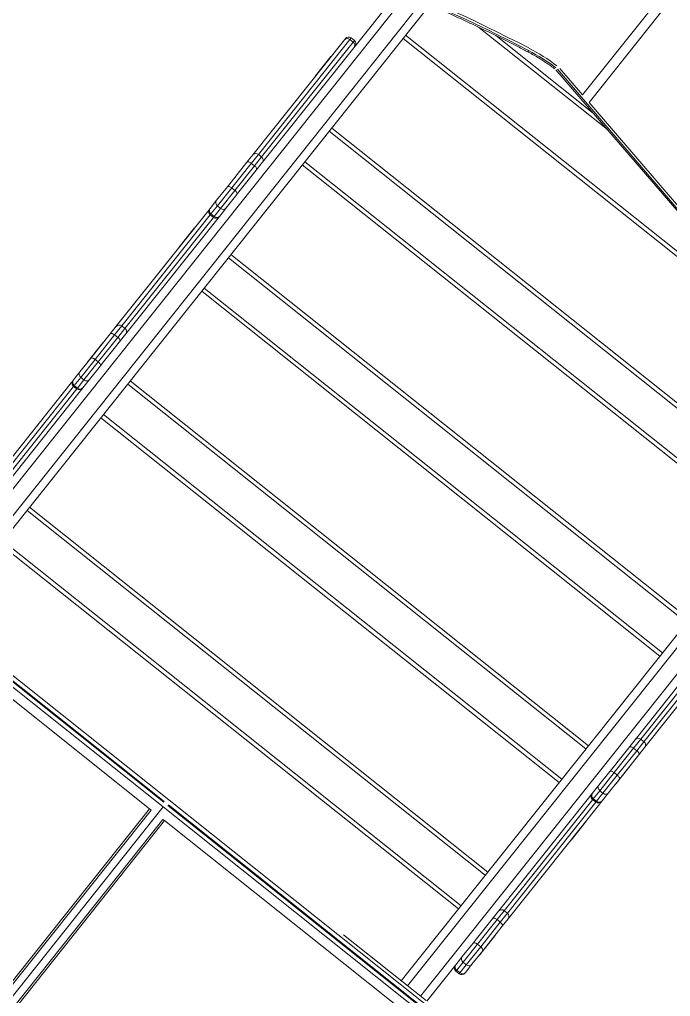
# Model space of a CAD drawing. Header units: millimetres. Extents: x -229914 to 856942, y -268655 to 87212.
# Drawn here: x -134595 to -133799, y 20386 to 21580 of the extents above; entities that cross this region are included whole.
import ezdxf

# ---------------------------------------------------------------- set-up
doc = ezdxf.new("R2010")
doc.units = ezdxf.units.MM

# ---------------------------------------------------------------- blocks, each defined once
blk = doc.blocks.new('Т912NEW')
at = {"color": 7, "linetype": 'Continuous', "lineweight": 15}
for p, q in [((4169.3, 2545.5), (4169.3, 2790.4)), ((4181.3, 2543.3), (4181.3, 2790.4)), ((4124.7, 2549.2), (4351, 2506.2)), ((4125.7, 2550.9), (4351.9, 2507.9)), ((4127.4, 2553.5), (4169.3, 2545.5)), ((4181.3, 2543.3), (4353.6, 2510.5)), ((4219.5, 2531.2), (4018.8, 2531.2)), ((3914.7, 2191.1), (3914.7, 2514.1)), ((3954.7, 2516.4), (3954.7, 1560.2)), ((4670.7, 1560.2), (4670.7, 2508.7)), ((3954.7, 2467.8), (4670.7, 2467.8)), ((3899.7, 2416.8), (3899.7, 2418.8)), ((3899.7, 2237.2), (3899.7, 2416.8)), ((3909.7, 2423.8), (3904.7, 2423.8)), ((3904.7, 2421.4), (3904.7, 2241.8)), ((3909.7, 2421.4), (3904.7, 2421.4)), ((3909.7, 2241.8), (3909.7, 2421.4)), ((3899.7, 2390.6), (3899.5, 2390.6)), ((3899.5, 2390.6), (3899.5, 2360.2)), ((3899.5, 2360.2), (3899.7, 2360.2)), ((4670.7, 2317.8), (3954.7, 2317.8)), ((3954.7, 2270.2), (4670.7, 2270.2)), ((3899.7, 2225.6), (3899.7, 2237.2)), ((3904.7, 2241.8), (3904.7, 2227.8)), ((3909.7, 2241.8), (3904.7, 2241.8)), ((3909.7, 2227.8), (3909.7, 2241.8)), ((3899.7, 2187.2), (3899.7, 2225.6)), ((3904.7, 2227.8), (3904.7, 2189.5)), ((3909.7, 2227.8), (3904.7, 2227.8)), ((3909.7, 2189.5), (3909.7, 2227.8)), ((3899.7, 2166.1), (3899.7, 2187.2)), ((3904.7, 2189.5), (3904.7, 2161.3)), ((3909.7, 2189.5), (3904.7, 2189.5)), ((3909.7, 2161.3), (3909.7, 2189.5)), ((3914.7, 2191.1), (3914.7, 2187.2)), ((3914.7, 2187.2), (3914.7, 2166.1)), ((3899.7, 2153.5), (3899.7, 2166.1)), ((3914.7, 2166.1), (3914.7, 2160.7)), ((3899.7, 2152.4), (3899.7, 2153.5)), ((3899.8, 2151.5), (3899.7, 2150.7)), ((3899.7, 2148.7), (3899.7, 2150.7)), ((3909.7, 2161.3), (3904.7, 2161.3)), ((3904.7, 2161.3), (3904.7, 2148.7)), ((3909.7, 2148.7), (3909.7, 2161.3)), ((3914.7, 1923), (3914.7, 2160.7)), ((3914.7, 2150.7), (3914.7, 2151.5)), ((4710.7, 2160.7), (4710.7, 1923)), ((3899.7, 1969.1), (3899.7, 2148.7)), ((3909.7, 2148.7), (3904.7, 2148.7)), ((3904.7, 2147.4), (3909.7, 2147.4)), ((4725.7, 2148.7), (4725.7, 1969.1)), ((3899.5, 2122.5), (3899.5, 2092.1)), ((3899.7, 2122.4), (3899.5, 2122.4)), ((4670.7, 2120.2), (3954.7, 2120.2)), ((3899.5, 2092.1), (3899.7, 2092.1)), ((3954.7, 2072.7), (4670.7, 2072.7)), ((3904.7, 1973.7), (3904.7, 1959.7)), ((3909.7, 1973.7), (3904.7, 1973.7)), ((3909.7, 1959.7), (3909.7, 1973.7)), ((4715.7, 1973.7), (4715.7, 1959.7)), ((4720.7, 1973.7), (4715.7, 1973.7)), ((4720.7, 1959.7), (4720.7, 1973.7)), ((3899.7, 1957.4), (3899.7, 1969.1)), ((3904.7, 1959.7), (3904.7, 1921.4)), ((3909.7, 1959.7), (3904.7, 1959.7)), ((3909.7, 1921.4), (3909.7, 1959.7)), ((4715.7, 1959.7), (4715.7, 1921.4)), ((4720.7, 1959.7), (4715.7, 1959.7)), ((4720.7, 1921.4), (4720.7, 1959.7)), ((4725.7, 1969.1), (4725.7, 1957.4)), ((3899.7, 1919.1), (3899.7, 1957.4)), ((4725.7, 1957.4), (4725.7, 1919.1)), ((3899.5, 1942.9), (3899.5, 1912.5)), ((3899.7, 1942.8), (3899.5, 1942.8)), ((4725.9, 1942.8), (4725.7, 1942.8)), ((4725.9, 1912.5), (4725.9, 1942.9)), ((3899.5, 1912.5), (3899.7, 1912.5)), ((3899.7, 1898), (3899.7, 1919.1)), ((3904.7, 1921.4), (3904.7, 1893.2)), ((3909.7, 1921.4), (3904.7, 1921.4)), ((3909.7, 1893.2), (3909.7, 1921.4)), ((3914.7, 1923), (3914.7, 1919.1)), ((3914.7, 1919.1), (3914.7, 1898)), ((4670.7, 1922.7), (3954.7, 1922.7)), ((4710.7, 1919.1), (4710.7, 1923)), ((4710.7, 1898), (4710.7, 1919.1)), ((4715.7, 1921.4), (4715.7, 1893.2)), ((4720.7, 1921.4), (4715.7, 1921.4)), ((4720.7, 1893.2), (4720.7, 1921.4)), ((4725.7, 1919.1), (4725.7, 1898)), ((4725.7, 1912.5), (4725.9, 1912.5)), ((3899.7, 1885.4), (3899.7, 1898)), ((3909.7, 1893.2), (3904.7, 1893.2)), ((3904.7, 1893.2), (3904.7, 1880.6)), ((3909.7, 1880.6), (3909.7, 1893.2)), ((3914.7, 1898), (3914.7, 1892.6)), ((3914.7, 1654.9), (3914.7, 1892.6)), ((4710.7, 1892.6), (4710.7, 1898)), ((4710.7, 1892.6), (4710.7, 1654.9)), ((4720.7, 1893.2), (4715.7, 1893.2)), ((4715.7, 1893.2), (4715.7, 1880.6)), ((4720.7, 1880.6), (4720.7, 1893.2)), ((4725.7, 1898), (4725.7, 1885.4)), ((3899.7, 1884.3), (3899.7, 1885.4)), ((3899.8, 1883.4), (3899.7, 1882.6)), ((3899.7, 1880.6), (3899.7, 1882.6)), ((3899.7, 1701), (3899.7, 1880.6)), ((3909.7, 1880.6), (3904.7, 1880.6)), ((3904.7, 1879.3), (3909.7, 1879.3)), ((3914.7, 1882.6), (3914.7, 1883.4)), ((4710.8, 1883.4), (4710.7, 1882.6)), ((4720.7, 1880.6), (4715.7, 1880.6)), ((4715.7, 1879.3), (4720.7, 1879.3)), ((4725.7, 1885.4), (4725.7, 1884.3)), ((4725.7, 1882.6), (4725.7, 1883.4)), ((4725.7, 1882.6), (4725.7, 1880.6)), ((4725.7, 1880.6), (4725.7, 1701)), ((3954.7, 1875.1), (4670.7, 1875.1)), ((4725.9, 1854.3), (4725.7, 1854.3)), ((4725.9, 1824), (4725.9, 1854.3)), ((4725.7, 1824), (4725.9, 1824)), ((4670.7, 1725.1), (3954.7, 1725.1)), ((4715.7, 1705.6), (4715.7, 1691.6)), ((4720.7, 1705.6), (4715.7, 1705.6)), ((4720.7, 1691.6), (4720.7, 1705.6)), ((4725.7, 1701), (4725.7, 1689.3)), ((4715.7, 1691.6), (4715.7, 1653.3)), ((4720.7, 1691.6), (4715.7, 1691.6)), ((4720.7, 1653.3), (4720.7, 1691.6)), ((4725.7, 1689.3), (4725.7, 1651)), ((3954.7, 1677.5), (4670.7, 1677.5)), ((4725.9, 1674.7), (4725.7, 1674.7)), ((4725.9, 1644.4), (4725.9, 1674.7)), ((4710.7, 1651), (4710.7, 1654.9)), ((4710.7, 1629.8), (4710.7, 1651)), ((4715.7, 1653.3), (4715.7, 1625.1)), ((4720.7, 1653.3), (4715.7, 1653.3)), ((4720.7, 1625.1), (4720.7, 1653.3)), ((4725.7, 1651), (4725.7, 1629.8)), ((4725.7, 1644.4), (4725.9, 1644.4)), ((4710.7, 1624.4), (4710.7, 1629.8)), ((4710.7, 1624.4), (4710.7, 1560.2)), ((4720.7, 1625.1), (4715.7, 1625.1)), ((4715.7, 1625.1), (4715.7, 1612.5)), ((4720.7, 1612.5), (4720.7, 1625.1)), ((4725.7, 1629.8), (4725.7, 1617.2)), ((4720.7, 1612.5), (4715.7, 1612.5)), ((4725.7, 1617.2), (4725.7, 1616.1)), ((4715.7, 1611.1), (4720.7, 1611.1)), ((3806, 1556.2), (4310.7, 1556.2)), ((4310.7, 1556.2), (4814.9, 1556.2)), ((4580.6, 1560.2), (4709.4, 1560.2)), ((4307.5, 1551.2), (3802.7, 1551.2)), ((3802.7, 1550.2), (4307.5, 1550.2)), ((4310.7, 1545.2), (3817.2, 1545.2)), ((4310.7, 545.2), (4310.7, 1545.2)), ((4814.7, 1545.2), (4310.7, 1545.2)), ((4818.1, 1551.2), (4314, 1551.2)), ((4314, 1550.2), (4818.1, 1550.2)), ((4299, 1533.2), (3810.7, 1533.2)), ((4299, 557.2), (4299, 1533.2)), ((4301.6, 1533.2), (4299, 1533.2)), ((4301.6, 557.2), (4301.6, 1533.2)), ((4319.9, 1533.2), (4319.9, 557.2)), ((4319.9, 1533.2), (4322.5, 1533.2)), ((4322.5, 1533.2), (4322.5, 557.2)), ((4814, 1533.2), (4322.5, 1533.2))]:
    blk.add_line(p, q, dxfattribs=at)
at = {"color": 8, "linetype": 'Continuous', "lineweight": 15}
for p, q in [((4041.2, 2536.2), (4193.2, 2536.2)), ((3924.7, 2513.8), (3924.7, 1560.2)), ((3944.7, 1560.2), (3944.7, 2515)), ((4680.7, 2509.6), (4680.7, 1560.2)), ((4700.7, 1560.2), (4700.7, 2511.4)), ((4670.7, 2462.8), (3954.7, 2462.8)), ((3904.7, 2423.8), (3904.7, 2421.4)), ((3909.7, 2421.4), (3909.7, 2423.8)), ((3954.7, 2322.8), (4670.7, 2322.8)), ((4670.7, 2265.2), (3954.7, 2265.2)), ((3904.7, 2148.7), (3904.7, 2147.4)), ((3904.7, 2147.4), (3904.7, 1973.7)), ((3909.7, 2147.4), (3909.7, 2148.7)), ((3909.7, 1973.7), (3909.7, 2147.4)), ((4715.7, 2147.4), (4715.7, 1973.7)), ((4720.7, 1973.7), (4720.7, 2147.4)), ((3954.7, 2125.2), (4670.7, 2125.2)), ((4670.7, 2067.7), (3954.7, 2067.7)), ((3954.7, 1927.7), (4670.7, 1927.7)), ((3904.7, 1880.6), (3904.7, 1879.3)), ((3904.7, 1879.3), (3904.7, 1705.6)), ((3909.7, 1879.3), (3909.7, 1880.6)), ((3909.7, 1705.6), (3909.7, 1879.3)), ((4715.7, 1880.6), (4715.7, 1879.3)), ((4715.7, 1879.3), (4715.7, 1705.6)), ((4720.7, 1879.3), (4720.7, 1880.6)), ((4720.7, 1705.6), (4720.7, 1879.3)), ((4670.7, 1870.1), (3954.7, 1870.1)), ((3954.7, 1730.1), (4670.7, 1730.1)), ((4670.7, 1672.5), (3954.7, 1672.5)), ((4715.7, 1612.5), (4715.7, 1611.1)), ((4720.7, 1611.1), (4720.7, 1612.5))]:
    blk.add_line(p, q, dxfattribs=at)
at = {"color": 7, "linetype": 'Continuous', "lineweight": 15, "flags": 128}
for points in [[(4082.2, 2549.5), (4068.2, 2546.7), (4054.2, 2543.8), (4040.3, 2540.9), (4026.4, 2537.8), (4012.5, 2534.7), (3998.6, 2531.4), (3984.8, 2528.1), (3971.1, 2524.6)], [(3973.3, 2522.1), (3987, 2525.5), (4000.7, 2528.9), (4014.5, 2532.1), (4028.3, 2535.3), (4042.2, 2538.3), (4056.1, 2541.2), (4070, 2544.1), (4083.9, 2546.8)], [(3899.7, 2225.6), (3899.8, 2226), (3900.1, 2226.4), (3900.6, 2226.8), (3901.2, 2227.2), (3902, 2227.4), (3902.8, 2227.7), (3903.8, 2227.8), (3904.7, 2227.8)], [(3909.7, 2227.8), (3910.7, 2227.8), (3911.7, 2227.7), (3912.5, 2227.4), (3913.3, 2227.2), (3913.9, 2226.8), (3914.4, 2226.4), (3914.7, 2226), (3914.7, 2225.6)], [(3899.7, 2187.2), (3899.8, 2187.7), (3900.1, 2188.1), (3900.6, 2188.5), (3901.2, 2188.8), (3902, 2189.1), (3902.8, 2189.3), (3903.8, 2189.5), (3904.7, 2189.5)], [(3909.7, 2189.5), (3910.7, 2189.5), (3911.7, 2189.3), (3912.5, 2189.1), (3913.3, 2188.8), (3913.9, 2188.5), (3914.4, 2188.1), (3914.7, 2187.7), (3914.7, 2187.2)], [(3899.7, 1957.4), (3899.8, 1957.9), (3900.1, 1958.3), (3900.6, 1958.7), (3901.2, 1959), (3902, 1959.3), (3902.8, 1959.5), (3903.8, 1959.7), (3904.7, 1959.7)], [(3909.7, 1959.7), (3910.7, 1959.7), (3911.7, 1959.5), (3912.5, 1959.3), (3913.3, 1959), (3913.9, 1958.7), (3914.4, 1958.3), (3914.7, 1957.9), (3914.7, 1957.4)], [(4710.7, 1957.4), (4710.8, 1957.9), (4711.1, 1958.3), (4711.6, 1958.7), (4712.2, 1959), (4713, 1959.3), (4713.8, 1959.5), (4714.8, 1959.7), (4715.7, 1959.7)], [(4720.7, 1959.7), (4721.7, 1959.7), (4722.7, 1959.5), (4723.5, 1959.3), (4724.3, 1959), (4724.9, 1958.7), (4725.4, 1958.3), (4725.7, 1957.9), (4725.7, 1957.4)], [(3899.7, 1919.1), (3899.8, 1919.6), (3900.1, 1920), (3900.6, 1920.4), (3901.2, 1920.7), (3902, 1921), (3902.8, 1921.2), (3903.8, 1921.3), (3904.7, 1921.4)], [(3909.7, 1921.4), (3910.7, 1921.3), (3911.7, 1921.2), (3912.5, 1921), (3913.3, 1920.7), (3913.9, 1920.4), (3914.4, 1920), (3914.7, 1919.6), (3914.7, 1919.1)], [(4710.7, 1919.1), (4710.8, 1919.6), (4711.1, 1920), (4711.6, 1920.4), (4712.2, 1920.7), (4713, 1921), (4713.8, 1921.2), (4714.8, 1921.3), (4715.7, 1921.4)], [(4720.7, 1921.4), (4721.7, 1921.3), (4722.7, 1921.2), (4723.5, 1921), (4724.3, 1920.7), (4724.9, 1920.4), (4725.4, 1920), (4725.7, 1919.6), (4725.7, 1919.1)], [(4710.7, 1689.3), (4710.8, 1689.8), (4711.1, 1690.2), (4711.6, 1690.6), (4712.2, 1690.9), (4713, 1691.2), (4713.8, 1691.4), (4714.8, 1691.6), (4715.7, 1691.6)], [(4720.7, 1691.6), (4721.7, 1691.6), (4722.7, 1691.4), (4723.5, 1691.2), (4724.3, 1690.9), (4724.9, 1690.6), (4725.4, 1690.2), (4725.7, 1689.8), (4725.7, 1689.3)], [(4710.7, 1651), (4710.8, 1651.4), (4711.1, 1651.9), (4711.6, 1652.3), (4712.2, 1652.6), (4713, 1652.9), (4713.8, 1653.1), (4714.8, 1653.2), (4715.7, 1653.3)], [(4720.7, 1653.3), (4721.7, 1653.2), (4722.7, 1653.1), (4723.5, 1652.9), (4724.3, 1652.6), (4724.9, 1652.3), (4725.4, 1651.9), (4725.7, 1651.4), (4725.7, 1651)]]:
    blk.add_lwpolyline(points, dxfattribs=at)
at = {"color": 8, "linetype": 'Continuous', "lineweight": 15, "flags": 128}
blk.add_lwpolyline([(4083.9, 2546.8), (4084.2, 2546.2), (4084.4, 2545.7), (4084.6, 2545.3), (4084.8, 2545.2), (4084.9, 2545.1)], dxfattribs=at)
at = {"color": 7, "linetype": 'Continuous', "lineweight": 15}
for centre, radius, start, end in [((4129.4, 2304.5), 249.4, 91.5427, 100.8969), ((4129.4, 2310.7), 240.5, 91.5435, 100.896), ((3904.7, 2418.8), 5, 90, 180), ((3904.6, 2416.6), 4.81, 87.729, 177.5379), ((3909.7, 2418.8), 5, 0, 90), ((3909.9, 2416.6), 4.81, 2.4621, 92.2707), ((3904.6, 2237), 4.81, 87.7331, 177.5337), ((3909.9, 2237), 4.81, 2.4662, 92.2665), ((3904.6, 2166.2), 4.89, 181.3096, 271.2559), ((3909.9, 2166.2), 4.89, 268.7445, 358.6904), ((3904.6, 2153.6), 4.89, 181.3125, 271.253), ((3904.7, 2152.4), 5, 180, 270), ((3909.9, 2153.6), 4.89, 268.7473, 358.6875), ((3909.7, 2152.4), 5, 270, 0), ((3904.6, 1968.9), 4.81, 87.7331, 177.5368), ((3909.9, 1968.9), 4.81, 2.4632, 92.2666), ((4715.6, 1968.9), 4.81, 87.733, 177.5371), ((4720.9, 1968.9), 4.81, 2.4629, 92.267), ((3904.6, 1898.1), 4.89, 181.3141, 271.2514), ((3909.9, 1898.1), 4.89, 268.7489, 358.6859), ((4715.6, 1898.1), 4.89, 181.3137, 271.2514), ((4720.9, 1898.1), 4.89, 268.7486, 358.6863), ((3904.6, 1885.5), 4.89, 181.3096, 271.2559), ((3904.7, 1884.3), 5, 180, 270), ((3909.9, 1885.5), 4.89, 268.7445, 358.6904), ((3909.7, 1884.3), 5, 270, 0), ((4715.6, 1885.5), 4.89, 181.3093, 271.2559), ((4715.7, 1884.3), 5, 180, 270), ((4720.9, 1885.5), 4.89, 268.7441, 358.6907), ((4720.7, 1884.3), 5, 270, 0), ((4715.6, 1700.8), 4.81, 87.729, 177.5382), ((4720.9, 1700.8), 4.81, 2.4618, 92.271), ((4715.6, 1629.9), 4.89, 181.3093, 271.2559), ((4720.9, 1629.9), 4.89, 268.7441, 358.6907), ((4715.6, 1617.4), 4.89, 181.312, 271.2503), ((4715.7, 1616.1), 5, 180, 270), ((4720.9, 1617.4), 4.89, 268.7497, 358.688), ((4720.7, 1616.1), 5, 270, 0)]:
    blk.add_arc(centre, radius, start, end, dxfattribs=at)
at = {"color": 8, "linetype": 'Continuous', "lineweight": 15}
for centre, start, end in [((3904.2, 2148.7), 156.1262, 179.4465), ((3910.3, 2148.7), 0.5535, 23.8738), ((3904.2, 1880.5), 156.1291, 179.4436), ((3910.3, 1880.5), 0.5564, 23.8709), ((4715.2, 1880.5), 156.1274, 179.4453), ((4721.3, 1880.5), 0.5564, 23.8709)]:
    blk.add_arc(centre, 4.47, start, end, dxfattribs=at)
at = {"color": 7, "linetype": 'Continuous', "lineweight": 15}
for points, knots in [([(3974.5, 2520.5), (3978.2, 2521.4), (3988.9, 2524.1), (4006.7, 2528.4), (4027.9, 2533.3), (4049.2, 2538), (4068.2, 2541.9), (4080.1, 2544.2), (4084.9, 2545.1)], [0, 0, 0, 0, 0.101348, 0.294062, 0.486776, 0.679492, 0.872207, 1, 1, 1, 1]), ([(4084.9, 2545.1), (4086.2, 2545.4), (4089.9, 2546.1), (4096.1, 2547.1), (4103.6, 2548), (4111.1, 2548.7), (4117.6, 2549.1), (4121.6, 2549.3), (4123, 2549.3)], [0, 0, 0, 0, 0.102445, 0.298347, 0.494263, 0.690181, 0.886099, 1, 1, 1, 1])]:
    blk.add_open_spline(points, degree=3, knots=knots, dxfattribs=at)

msp = doc.modelspace()

# ---------------------------------------------------------------- block references
at = {"rotation": 321.4676820499667}
msp.add_blockref('Т912NEW', (-138753.82306, 22094.20638), dxfattribs=at)

doc.saveas('drawing.dxf')
